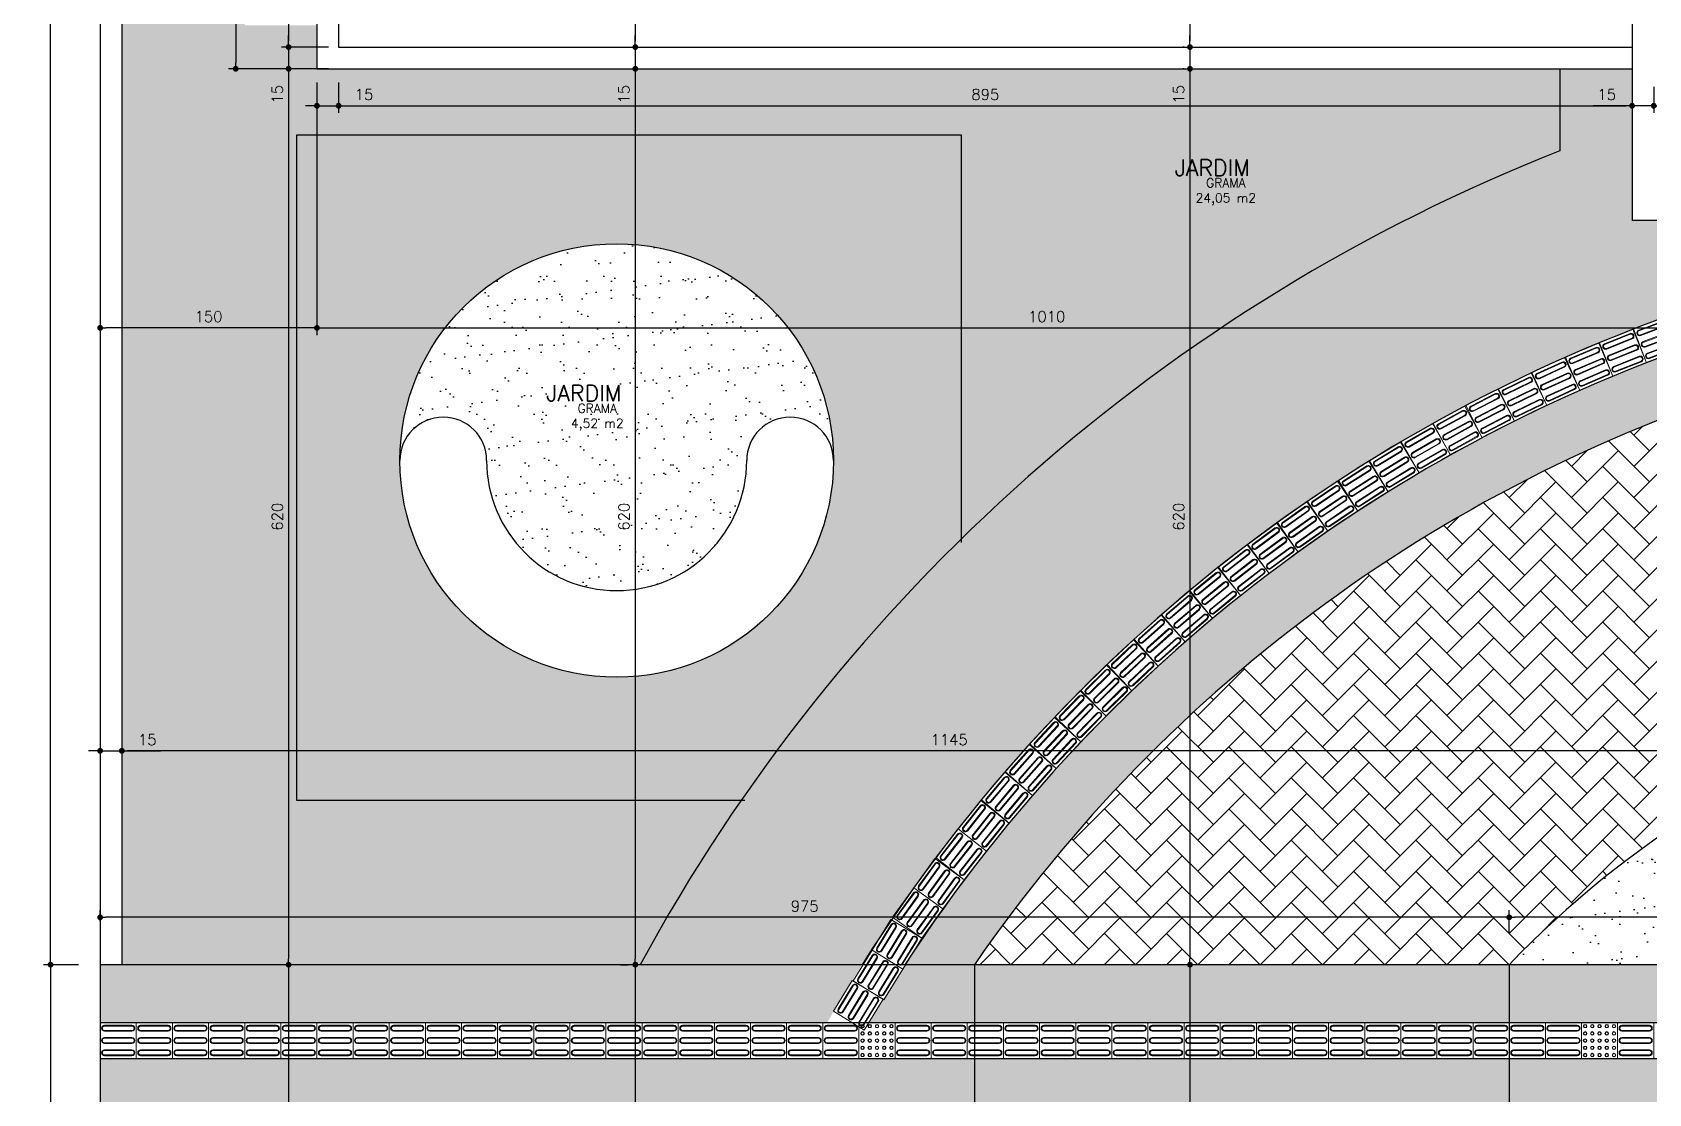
# Model space of a CAD drawing. Header units: millimetres. Extents: x 11997 to 115617, y -26993 to 31834.
# Drawn here: x 12555 to 13674, y -26085 to -25350 of the extents above; entities that cross this region are included whole.
import ezdxf

# ---------------------------------------------------------------- set-up
doc = ezdxf.new("R2010")
doc.units = ezdxf.units.MM
doc.layers.add('AREA-AMB', color=5, linetype='Continuous', plot=False)
for name, color, linetype in [('COTA', 4, 'Continuous'), ('ESQ', 2, 'Continuous'), ('GRAMA', 64, 'Continuous'), ('H. PAVER CINZA 1', 252, 'Continuous'), ('NIVEL', 1, 'Continuous'), ('PENA2', 2, 'Continuous'), ('PENA3', 3, 'Continuous'), ('TEXTO2', 2, 'Continuous'), ('TEXTO3', 3, 'Continuous')]:
    doc.layers.add(name, color=color, linetype=linetype)
doc.layers.add('PISO TATIL', color=30, linetype='Continuous', lineweight=0)
doc.styles.add('ROMANS', font='romans.shx')
doc.dimstyles.new('EXTERNA50', dxfattribs={"dimtxt": 7.5, "dimasz": 4, "dimexe": 5, "dimexo": 30, "dimgap": 4, "dimtad": 1, "dimzin": 12, "dimdsep": 46, "dimtxsty": 'ROMANS', "dimblk1": 'DOT', "dimblk2": 'DOT', "dimsah": 1, "dimcen": 9, "dimclrt": 2, "dimaunit": 1, "dimadec": 3, "dimazin": 0, "dimtfac": 1, "dimtmove": 0, "dimatfit": 1, "dimldrblk": 'DOT', "dimfxl": 1, "dimtolj": 1, "dimtzin": 4, "dimarcsym": 0})
pattern_1 = [(37.5, (13871.96, -25995.616), (-0.8, 24.47066), [0, -19.304, 0, -21.59, 0, -20.6375]), (7.5, (13871.96, -25995.616), (22.4762, 35.8413), [0, -10.414, 0, -17.399, 0, -6.6675]), (327.5, (13856.339, -25995.616), (39.5496, 0.07186), [0, -6.35, 0, -22.86, 0, -29.845]), (317.5, (13856.34, -25995.616), (38.1778, 11.1465), [0, -3.175, 0, -14.986, 0, -17.145])]

# ---------------------------------------------------------------- blocks, each defined once
blk = doc.blocks.new('_DOT')
at = {"color": 0, "linetype": 'ByBlock'}
blk.add_line((-0.5, 0), (-1, 0), dxfattribs=at)
at = {"color": 0, "linetype": 'ByBlock', "const_width": 0.5}
blk.add_lwpolyline([(-0.25, 0, 1), (0.25, 0, 1)], format="xyb", close=True, dxfattribs=at)
blk = doc.blocks.new('*D53')
at = {"layer": 'COTA', "color": 0, "lineweight": -2, "transparency": 16777216}
for p, q in [((13352.2, -24270.6), (13351.3, -24270.6)), ((13356.3, -24274.6), (13356.3, -25356.6)), ((13352.2, -25360.6), (13351.3, -25360.6))]:
    blk.add_line(p, q, dxfattribs=at)
at = {"layer": 'Defpoints', "color": 0, "transparency": 16777216}
for p in [(13382.2, -24270.6), (13356.3, -25360.6), (13382.2, -25360.6)]:
    blk.add_point(p, dxfattribs=at)
at = {"layer": 'COTA', "color": 0, "lineweight": -2, "transparency": 16777216, "xscale": 4, "yscale": 4, "zscale": 4}
for p, rotation in [((13356.3, -24270.6), 90), ((13356.3, -25360.6), 270)]:
    blk.add_blockref('_DOT', p, dxfattribs=dict(at, rotation=rotation))
at = {"layer": 'COTA', "color": 2, "transparency": 16777216, "insert": (13348.5, -24815.6), "char_height": 7.5, "attachment_point": 5, "rotation": 90, "style": 'ROMANS'}
blk.add_mtext('\\A1;1090', dxfattribs=at)
blk = doc.blocks.new('*D54')
at = {"layer": 'COTA', "color": 0, "lineweight": -2, "transparency": 16777216}
for p, q in [((13356.3, -25356.6), (13356.3, -25352.6)), ((13352.2, -25360.6), (13351.3, -25360.6)), ((13356.3, -25360.6), (13356.3, -25375.6)), ((13352.2, -25375.6), (13351.3, -25375.6)), ((13356.3, -25379.6), (13356.3, -25402.7))]:
    blk.add_line(p, q, dxfattribs=at)
at = {"layer": 'Defpoints', "color": 0, "transparency": 16777216}
for p in [(13382.2, -25360.6), (13356.3, -25375.6), (13382.2, -25375.6)]:
    blk.add_point(p, dxfattribs=at)
at = {"layer": 'COTA', "color": 0, "lineweight": -2, "transparency": 16777216, "xscale": 4, "yscale": 4, "zscale": 4}
for p, rotation in [((13356.3, -25360.6), 270), ((13356.3, -25375.6), 90)]:
    blk.add_blockref('_DOT', p, dxfattribs=dict(at, rotation=rotation))
at = {"layer": 'COTA', "color": 2, "transparency": 16777216, "insert": (13348.5, -25393.2), "char_height": 7.5, "attachment_point": 5, "rotation": 90, "style": 'ROMANS'}
blk.add_mtext('\\A1;15', dxfattribs=at)
blk = doc.blocks.new('*D55')
at = {"layer": 'COTA', "color": 0, "lineweight": -2, "transparency": 16777216}
for p, q in [((13352.2, -25375.6), (13351.3, -25375.6)), ((13356.3, -25379.6), (13356.3, -25991.6)), ((13352.2, -25995.6), (13351.3, -25995.6))]:
    blk.add_line(p, q, dxfattribs=at)
at = {"layer": 'Defpoints', "color": 0, "transparency": 16777216}
for p in [(13382.2, -25375.6), (13356.3, -25995.6), (13382.2, -25995.6)]:
    blk.add_point(p, dxfattribs=at)
at = {"layer": 'COTA', "color": 0, "lineweight": -2, "transparency": 16777216, "xscale": 4, "yscale": 4, "zscale": 4}
for p, rotation in [((13356.3, -25375.6), 90), ((13356.3, -25995.6), 270)]:
    blk.add_blockref('_DOT', p, dxfattribs=dict(at, rotation=rotation))
at = {"layer": 'COTA', "color": 2, "transparency": 16777216, "insert": (13348.5, -25685.6), "char_height": 7.5, "attachment_point": 5, "rotation": 90, "style": 'ROMANS'}
blk.add_mtext('\\A1;620', dxfattribs=at)
blk = doc.blocks.new('*D56')
at = {"layer": 'COTA', "color": 0, "lineweight": -2, "transparency": 16777216}
for p, q in [((13352.2, -25995.6), (13351.3, -25995.6)), ((13356.3, -25999.6), (13356.3, -26291.6)), ((13352.2, -26295.6), (13351.3, -26295.6))]:
    blk.add_line(p, q, dxfattribs=at)
at = {"layer": 'Defpoints', "color": 0, "transparency": 16777216}
for p in [(13382.2, -25995.6), (13356.3, -26295.6), (13382.2, -26295.6)]:
    blk.add_point(p, dxfattribs=at)
at = {"layer": 'COTA', "color": 0, "lineweight": -2, "transparency": 16777216, "xscale": 4, "yscale": 4, "zscale": 4}
for p, rotation in [((13356.3, -25995.6), 90), ((13356.3, -26295.6), 270)]:
    blk.add_blockref('_DOT', p, dxfattribs=dict(at, rotation=rotation))
at = {"layer": 'COTA', "color": 2, "transparency": 16777216, "insert": (13348.5, -26145.6), "char_height": 7.5, "attachment_point": 5, "rotation": 90, "style": 'ROMANS'}
blk.add_mtext('\\A1;300', dxfattribs=at)
blk = doc.blocks.new('*D62')
at = {"layer": 'COTA', "color": 0, "lineweight": -2, "transparency": 16777216}
for p, q in [((12760.3, -24930.6), (12727.6, -24930.6)), ((12732.6, -24934.6), (12732.6, -25356.6)), ((12760.3, -25360.6), (12727.6, -25360.6))]:
    blk.add_line(p, q, dxfattribs=at)
at = {"layer": 'Defpoints', "color": 0, "transparency": 16777216}
for p in [(12790.3, -24930.6), (12732.6, -25360.6), (12790.3, -25360.6)]:
    blk.add_point(p, dxfattribs=at)
at = {"layer": 'COTA', "color": 0, "lineweight": -2, "transparency": 16777216, "xscale": 4, "yscale": 4, "zscale": 4}
for p, rotation in [((12732.6, -24930.6), 90), ((12732.6, -25360.6), 270)]:
    blk.add_blockref('_DOT', p, dxfattribs=dict(at, rotation=rotation))
at = {"layer": 'COTA', "color": 2, "transparency": 16777216, "insert": (12724.8, -25145.6), "char_height": 7.5, "attachment_point": 5, "rotation": 90, "style": 'ROMANS'}
blk.add_mtext('\\A1;430', dxfattribs=at)
blk = doc.blocks.new('*D63')
at = {"layer": 'COTA', "color": 0, "lineweight": -2, "transparency": 16777216}
for p, q in [((12732.6, -25356.6), (12732.6, -25352.6)), ((12760.3, -25360.6), (12727.6, -25360.6)), ((12732.6, -25360.6), (12732.6, -25375.6)), ((12760.3, -25375.6), (12727.6, -25375.6)), ((12732.6, -25379.6), (12732.6, -25402.7))]:
    blk.add_line(p, q, dxfattribs=at)
at = {"layer": 'Defpoints', "color": 0, "transparency": 16777216}
for p in [(12790.3, -25360.6), (12732.6, -25375.6), (12790.3, -25375.6)]:
    blk.add_point(p, dxfattribs=at)
at = {"layer": 'COTA', "color": 0, "lineweight": -2, "transparency": 16777216, "xscale": 4, "yscale": 4, "zscale": 4}
for p, rotation in [((12732.6, -25360.6), 270), ((12732.6, -25375.6), 90)]:
    blk.add_blockref('_DOT', p, dxfattribs=dict(at, rotation=rotation))
at = {"layer": 'COTA', "color": 2, "transparency": 16777216, "insert": (12724.8, -25393.2), "char_height": 7.5, "attachment_point": 5, "rotation": 90, "style": 'ROMANS'}
blk.add_mtext('\\A1;15', dxfattribs=at)
blk = doc.blocks.new('*D64')
at = {"layer": 'COTA', "color": 0, "lineweight": -2, "transparency": 16777216}
for p, q in [((12760.3, -25375.6), (12727.6, -25375.6)), ((12732.6, -25379.6), (12732.6, -25991.6)), ((12760.3, -25995.6), (12727.6, -25995.6))]:
    blk.add_line(p, q, dxfattribs=at)
at = {"layer": 'Defpoints', "color": 0, "transparency": 16777216}
for p in [(12790.3, -25375.6), (12732.6, -25995.6), (12790.3, -25995.6)]:
    blk.add_point(p, dxfattribs=at)
at = {"layer": 'COTA', "color": 0, "lineweight": -2, "transparency": 16777216, "xscale": 4, "yscale": 4, "zscale": 4}
for p, rotation in [((12732.6, -25375.6), 90), ((12732.6, -25995.6), 270)]:
    blk.add_blockref('_DOT', p, dxfattribs=dict(at, rotation=rotation))
at = {"layer": 'COTA', "color": 2, "transparency": 16777216, "insert": (12724.8, -25685.6), "char_height": 7.5, "attachment_point": 5, "rotation": 90, "style": 'ROMANS'}
blk.add_mtext('\\A1;620', dxfattribs=at)
blk = doc.blocks.new('*D65')
at = {"layer": 'COTA', "color": 0, "lineweight": -2, "transparency": 16777216}
for p, q in [((12760.3, -25995.6), (12727.6, -25995.6)), ((12732.6, -25999.6), (12732.6, -26291.6)), ((12760.3, -26295.6), (12727.6, -26295.6))]:
    blk.add_line(p, q, dxfattribs=at)
at = {"layer": 'Defpoints', "color": 0, "transparency": 16777216}
for p in [(12790.3, -25995.6), (12732.6, -26295.6), (12790.3, -26295.6)]:
    blk.add_point(p, dxfattribs=at)
at = {"layer": 'COTA', "color": 0, "lineweight": -2, "transparency": 16777216, "xscale": 4, "yscale": 4, "zscale": 4}
for p, rotation in [((12732.6, -25995.6), 90), ((12732.6, -26295.6), 270)]:
    blk.add_blockref('_DOT', p, dxfattribs=dict(at, rotation=rotation))
at = {"layer": 'COTA', "color": 2, "transparency": 16777216, "insert": (12724.8, -26145.6), "char_height": 7.5, "attachment_point": 5, "rotation": 90, "style": 'ROMANS'}
blk.add_mtext('\\A1;300', dxfattribs=at)
blk = doc.blocks.new('*D83')
at = {"layer": 'COTA', "color": 0, "lineweight": -2, "transparency": 16777216}
for p, q in [((12726.3, -24255.6), (12691, -24255.6)), ((12696, -24259.6), (12696, -25371.6)), ((12737.2, -25375.6), (12691, -25375.6))]:
    blk.add_line(p, q, dxfattribs=at)
at = {"layer": 'Defpoints', "color": 0, "transparency": 16777216}
for p in [(12756.3, -24255.6), (12696, -25375.6), (12767.2, -25375.6)]:
    blk.add_point(p, dxfattribs=at)
at = {"layer": 'COTA', "color": 0, "lineweight": -2, "transparency": 16777216, "xscale": 4, "yscale": 4, "zscale": 4}
for p, rotation in [((12696, -24255.6), 90), ((12696, -25375.6), 270)]:
    blk.add_blockref('_DOT', p, dxfattribs=dict(at, rotation=rotation))
at = {"layer": 'COTA', "color": 2, "transparency": 16777216, "insert": (12688.2, -24815.6), "char_height": 7.5, "attachment_point": 5, "rotation": 90, "style": 'ROMANS'}
blk.add_mtext('\\A1;1120', dxfattribs=at)
blk = doc.blocks.new('*D84')
at = {"layer": 'COTA', "color": 0, "lineweight": -2, "transparency": 16777216}
for p, q in [((12752.2, -25385), (12752.2, -25406.2)), ((12767.2, -25385), (12767.2, -25406.2)), ((12748.2, -25401.2), (12744.2, -25401.2)), ((12752.2, -25401.2), (12767.2, -25401.2)), ((12771.2, -25401.2), (12794.3, -25401.2))]:
    blk.add_line(p, q, dxfattribs=at)
at = {"layer": 'Defpoints', "color": 0, "transparency": 16777216}
for p in [(12752.2, -25355), (12767.2, -25355), (12767.2, -25401.2)]:
    blk.add_point(p, dxfattribs=at)
at = {"layer": 'COTA', "color": 0, "lineweight": -2, "transparency": 16777216, "xscale": 4, "yscale": 4, "zscale": 4}
blk.add_blockref('_DOT', (12752.2, -25401.2), dxfattribs=at)
at = {"layer": 'COTA', "color": 0, "lineweight": -2, "transparency": 16777216, "xscale": 4, "yscale": 4, "zscale": 4, "rotation": 180}
blk.add_blockref('_DOT', (12767.2, -25401.2), dxfattribs=at)
at = {"layer": 'COTA', "color": 2, "transparency": 16777216, "insert": (12784.8, -25393.4), "char_height": 7.5, "attachment_point": 5, "style": 'ROMANS'}
blk.add_mtext('\\A1;15', dxfattribs=at)
blk = doc.blocks.new('*D85')
at = {"layer": 'COTA', "color": 0, "lineweight": -2, "transparency": 16777216}
for p, q in [((12767.2, -25385), (12767.2, -25406.2)), ((13662.2, -25390.6), (13662.2, -25406.2)), ((12771.2, -25401.2), (13658.2, -25401.2))]:
    blk.add_line(p, q, dxfattribs=at)
at = {"layer": 'Defpoints', "color": 0, "transparency": 16777216}
for p in [(12767.2, -25355), (13662.2, -25360.6), (13662.2, -25401.2)]:
    blk.add_point(p, dxfattribs=at)
at = {"layer": 'COTA', "color": 0, "lineweight": -2, "transparency": 16777216, "xscale": 4, "yscale": 4, "zscale": 4, "rotation": 180}
blk.add_blockref('_DOT', (12767.2, -25401.2), dxfattribs=at)
at = {"layer": 'COTA', "color": 0, "lineweight": -2, "transparency": 16777216, "xscale": 4, "yscale": 4, "zscale": 4}
blk.add_blockref('_DOT', (13662.2, -25401.2), dxfattribs=at)
at = {"layer": 'COTA', "color": 2, "transparency": 16777216, "insert": (13214.7, -25393.4), "char_height": 7.5, "attachment_point": 5, "style": 'ROMANS'}
blk.add_mtext('\\A1;895', dxfattribs=at)
blk = doc.blocks.new('*D86')
at = {"layer": 'COTA', "color": 0, "lineweight": -2, "transparency": 16777216}
for p, q in [((13662.2, -25385), (13662.2, -25406.2)), ((13677.2, -25388), (13677.2, -25406.2)), ((13658.2, -25401.2), (13635.2, -25401.2)), ((13677.2, -25401.2), (13662.2, -25401.2)), ((13681.2, -25401.2), (13685.2, -25401.2))]:
    blk.add_line(p, q, dxfattribs=at)
at = {"layer": 'Defpoints', "color": 0, "transparency": 16777216}
for p in [(13662.2, -25355), (13677.2, -25358), (13662.2, -25401.2)]:
    blk.add_point(p, dxfattribs=at)
at = {"layer": 'COTA', "color": 0, "lineweight": -2, "transparency": 16777216, "xscale": 4, "yscale": 4, "zscale": 4}
blk.add_blockref('_DOT', (13662.2, -25401.2), dxfattribs=at)
at = {"layer": 'COTA', "color": 0, "lineweight": -2, "transparency": 16777216, "xscale": 4, "yscale": 4, "zscale": 4, "rotation": 180}
blk.add_blockref('_DOT', (13677.2, -25401.2), dxfattribs=at)
at = {"layer": 'COTA', "color": 2, "transparency": 16777216, "insert": (13644.7, -25393.4), "char_height": 7.5, "attachment_point": 5, "style": 'ROMANS'}
blk.add_mtext('\\A1;15', dxfattribs=at)
blk = doc.blocks.new('*D97')
at = {"layer": 'COTA', "color": 0, "lineweight": -2, "transparency": 16777216}
for p, q in [((12752.2, -25405.6), (12752.2, -25559.9)), ((13762.2, -25510.6), (13762.2, -25559.9)), ((12756.2, -25554.9), (13758.2, -25554.9))]:
    blk.add_line(p, q, dxfattribs=at)
at = {"layer": 'Defpoints', "color": 0, "transparency": 16777216}
for p in [(12752.2, -25375.6), (13762.2, -25480.6), (13762.2, -25554.9)]:
    blk.add_point(p, dxfattribs=at)
at = {"layer": 'COTA', "color": 0, "lineweight": -2, "transparency": 16777216, "xscale": 4, "yscale": 4, "zscale": 4, "rotation": 180}
blk.add_blockref('_DOT', (12752.2, -25554.9), dxfattribs=at)
at = {"layer": 'COTA', "color": 0, "lineweight": -2, "transparency": 16777216, "xscale": 4, "yscale": 4, "zscale": 4}
blk.add_blockref('_DOT', (13762.2, -25554.9), dxfattribs=at)
at = {"layer": 'COTA', "color": 2, "transparency": 16777216, "insert": (13257.2, -25547.1), "char_height": 7.5, "attachment_point": 5, "style": 'ROMANS'}
blk.add_mtext('\\A1;1010', dxfattribs=at)
blk = doc.blocks.new('*D104')
at = {"layer": 'COTA', "color": 0, "lineweight": -2, "transparency": 16777216}
for p, q in [((13762.2, -25817.9), (13762.2, -25852.6)), ((12617.2, -25845.6), (12617.2, -25852.6)), ((13758.2, -25847.6), (12621.2, -25847.6))]:
    blk.add_line(p, q, dxfattribs=at)
at = {"layer": 'Defpoints', "color": 0, "transparency": 16777216}
for p in [(13762.2, -25787.9), (12617.2, -25815.6), (12617.2, -25847.6)]:
    blk.add_point(p, dxfattribs=at)
at = {"layer": 'COTA', "color": 0, "lineweight": -2, "transparency": 16777216, "xscale": 4, "yscale": 4, "zscale": 4, "rotation": 180}
blk.add_blockref('_DOT', (12617.2, -25847.6), dxfattribs=at)
at = {"layer": 'COTA', "color": 0, "lineweight": -2, "transparency": 16777216, "xscale": 4, "yscale": 4, "zscale": 4}
blk.add_blockref('_DOT', (13762.2, -25847.6), dxfattribs=at)
at = {"layer": 'COTA', "color": 2, "transparency": 16777216, "insert": (13189.7, -25839.9), "char_height": 7.5, "attachment_point": 5, "style": 'ROMANS'}
blk.add_mtext('\\A1;1145', dxfattribs=at)
blk = doc.blocks.new('*D105')
at = {"layer": 'COTA', "color": 0, "lineweight": -2, "transparency": 16777216}
for p, q in [((12602.2, -25405.6), (12602.2, -25559.9)), ((12752.2, -25405.6), (12752.2, -25559.9)), ((12748.2, -25554.9), (12606.2, -25554.9))]:
    blk.add_line(p, q, dxfattribs=at)
at = {"layer": 'Defpoints', "color": 0, "transparency": 16777216}
for p in [(12602.2, -25375.6), (12752.2, -25375.6), (12602.2, -25554.9)]:
    blk.add_point(p, dxfattribs=at)
at = {"layer": 'COTA', "color": 0, "lineweight": -2, "transparency": 16777216, "xscale": 4, "yscale": 4, "zscale": 4, "rotation": 180}
blk.add_blockref('_DOT', (12602.2, -25554.9), dxfattribs=at)
at = {"layer": 'COTA', "color": 0, "lineweight": -2, "transparency": 16777216, "xscale": 4, "yscale": 4, "zscale": 4}
blk.add_blockref('_DOT', (12752.2, -25554.9), dxfattribs=at)
at = {"layer": 'COTA', "color": 2, "transparency": 16777216, "insert": (12677.2, -25547.1), "char_height": 7.5, "attachment_point": 5, "style": 'ROMANS'}
blk.add_mtext('\\A1;150', dxfattribs=at)
blk = doc.blocks.new('*D106')
at = {"layer": 'COTA', "color": 0, "lineweight": -2, "transparency": 16777216}
for p, q in [((12602.2, -25836.2), (12602.2, -25852.6)), ((12617.2, -25836.2), (12617.2, -25852.6)), ((12598.2, -25847.6), (12594.2, -25847.6)), ((12602.2, -25847.6), (12617.2, -25847.6)), ((12621.2, -25847.6), (12644.3, -25847.6))]:
    blk.add_line(p, q, dxfattribs=at)
at = {"layer": 'Defpoints', "color": 0, "transparency": 16777216}
for p in [(12602.2, -25806.2), (12617.2, -25806.2), (12617.2, -25847.6)]:
    blk.add_point(p, dxfattribs=at)
at = {"layer": 'COTA', "color": 0, "lineweight": -2, "transparency": 16777216, "xscale": 4, "yscale": 4, "zscale": 4}
blk.add_blockref('_DOT', (12602.2, -25847.6), dxfattribs=at)
at = {"layer": 'COTA', "color": 0, "lineweight": -2, "transparency": 16777216, "xscale": 4, "yscale": 4, "zscale": 4, "rotation": 180}
blk.add_blockref('_DOT', (12617.2, -25847.6), dxfattribs=at)
at = {"layer": 'COTA', "color": 2, "transparency": 16777216, "insert": (12634.8, -25839.9), "char_height": 7.5, "attachment_point": 5, "style": 'ROMANS'}
blk.add_mtext('\\A1;15', dxfattribs=at)
blk = doc.blocks.new('*D146')
at = {"layer": 'COTA', "color": 0, "lineweight": -2, "transparency": 16777216}
for p, q in [((12587.2, -25995.6), (12562.9, -25995.6)), ((12567.9, -25999.6), (12567.9, -26291.6)), ((12587.2, -26295.6), (12562.9, -26295.6))]:
    blk.add_line(p, q, dxfattribs=at)
at = {"layer": 'Defpoints', "color": 0, "transparency": 16777216}
for p in [(12617.2, -25995.6), (12567.9, -26295.6), (12617.2, -26295.6)]:
    blk.add_point(p, dxfattribs=at)
at = {"layer": 'COTA', "color": 0, "lineweight": -2, "transparency": 16777216, "xscale": 4, "yscale": 4, "zscale": 4}
for p, rotation in [((12567.9, -25995.6), 90), ((12567.9, -26295.6), 270)]:
    blk.add_blockref('_DOT', p, dxfattribs=dict(at, rotation=rotation))
at = {"layer": 'COTA', "color": 2, "transparency": 16777216, "insert": (12560.2, -26145.6), "char_height": 7.5, "attachment_point": 5, "rotation": 90, "style": 'ROMANS'}
blk.add_mtext('\\A1;300', dxfattribs=at)
blk = doc.blocks.new('*D147')
at = {"layer": 'COTA', "color": 0, "lineweight": -2, "transparency": 16777216}
for p, q in [((12587.2, -23105.6), (12562.9, -23105.6)), ((12567.9, -25991.6), (12567.9, -23109.6)), ((12587.2, -25995.6), (12562.9, -25995.6))]:
    blk.add_line(p, q, dxfattribs=at)
at = {"layer": 'Defpoints', "color": 0, "transparency": 16777216}
for p in [(12567.9, -23105.6), (12617.2, -23105.6), (12617.2, -25995.6)]:
    blk.add_point(p, dxfattribs=at)
at = {"layer": 'COTA', "color": 0, "lineweight": -2, "transparency": 16777216, "xscale": 4, "yscale": 4, "zscale": 4}
for p, rotation in [((12567.9, -23105.6), 90), ((12567.9, -25995.6), 270)]:
    blk.add_blockref('_DOT', p, dxfattribs=dict(at, rotation=rotation))
at = {"layer": 'COTA', "color": 2, "transparency": 16777216, "insert": (12560.2, -24550.6), "char_height": 7.5, "attachment_point": 5, "rotation": 90, "style": 'ROMANS'}
blk.add_mtext('\\A1;2890', dxfattribs=at)
blk = doc.blocks.new('*D156')
at = {"layer": 'COTA', "color": 0, "lineweight": -2, "transparency": 16777216}
for p, q in [((13577.2, -25974), (13577.2, -25957.8)), ((14547.2, -25979.9), (14547.2, -25957.8)), ((14543.2, -25962.8), (13581.2, -25962.8))]:
    blk.add_line(p, q, dxfattribs=at)
at = {"layer": 'Defpoints', "color": 0, "transparency": 16777216}
for p in [(13577.2, -25962.8), (13577.2, -26004), (14547.2, -26009.9)]:
    blk.add_point(p, dxfattribs=at)
at = {"layer": 'COTA', "color": 0, "lineweight": -2, "transparency": 16777216, "xscale": 4, "yscale": 4, "zscale": 4, "rotation": 180}
blk.add_blockref('_DOT', (13577.2, -25962.8), dxfattribs=at)
at = {"layer": 'COTA', "color": 0, "lineweight": -2, "transparency": 16777216, "xscale": 4, "yscale": 4, "zscale": 4}
blk.add_blockref('_DOT', (14547.2, -25962.8), dxfattribs=at)
at = {"layer": 'COTA', "color": 2, "transparency": 16777216, "insert": (14062.2, -25955.1), "char_height": 7.5, "attachment_point": 5, "style": 'ROMANS'}
blk.add_mtext('\\A1;970', dxfattribs=at)
blk = doc.blocks.new('*D157')
at = {"layer": 'COTA', "color": 0, "lineweight": -2, "transparency": 16777216}
for p, q in [((12602.2, -25965.6), (12602.2, -25957.8)), ((13577.2, -25974), (13577.2, -25957.8)), ((13573.2, -25962.8), (12606.2, -25962.8))]:
    blk.add_line(p, q, dxfattribs=at)
at = {"layer": 'Defpoints', "color": 0, "transparency": 16777216}
for p in [(12602.2, -25962.8), (12602.2, -25995.6), (13577.2, -26004)]:
    blk.add_point(p, dxfattribs=at)
at = {"layer": 'COTA', "color": 0, "lineweight": -2, "transparency": 16777216, "xscale": 4, "yscale": 4, "zscale": 4, "rotation": 180}
blk.add_blockref('_DOT', (12602.2, -25962.8), dxfattribs=at)
at = {"layer": 'COTA', "color": 0, "lineweight": -2, "transparency": 16777216, "xscale": 4, "yscale": 4, "zscale": 4}
blk.add_blockref('_DOT', (13577.2, -25962.8), dxfattribs=at)
at = {"layer": 'COTA', "color": 2, "transparency": 16777216, "insert": (13089.7, -25955.1), "char_height": 7.5, "attachment_point": 5, "style": 'ROMANS'}
blk.add_mtext('\\A1;975', dxfattribs=at)
blk = doc.blocks.new('PISOTATILALERTA')
at = {"layer": 'PISO TATIL'}
blk.add_line((-11511.4, -967.3), (-11486.4, -967.3), dxfattribs=at)
blk.add_lwpolyline([(-11511.4, -942.3), (-11486.4, -942.3), (-11486.4, -967.3), (-11511.4, -967.3), (-11511.4, -942.3)], dxfattribs=at)
for centre, radius in [((-11508.9, -944.8), 1.25), ((-11508.9, -949.8), 1.25), ((-11508.9, -944.8), 1), ((-11508.9, -949.8), 1), ((-11503.9, -944.8), 1.25), ((-11503.9, -949.8), 1.25), ((-11503.9, -944.8), 1), ((-11503.9, -949.8), 1), ((-11498.9, -944.8), 1.25), ((-11498.9, -949.8), 1.25), ((-11498.9, -944.8), 1), ((-11498.9, -949.8), 1), ((-11493.9, -944.8), 1.25), ((-11493.9, -949.8), 1.25), ((-11493.9, -944.8), 1), ((-11493.9, -949.8), 1), ((-11488.9, -944.8), 1.25), ((-11488.9, -949.8), 1.25), ((-11488.9, -944.8), 1), ((-11488.9, -949.8), 1), ((-11508.9, -954.8), 1.25), ((-11508.9, -959.8), 1.25), ((-11508.9, -954.8), 1), ((-11508.9, -959.8), 1), ((-11503.9, -954.8), 1.25), ((-11503.9, -959.8), 1.25), ((-11503.9, -954.8), 1), ((-11503.9, -959.8), 1), ((-11498.9, -954.8), 1.25), ((-11498.9, -959.8), 1.25), ((-11498.9, -954.8), 1), ((-11498.9, -959.8), 1), ((-11493.9, -954.8), 1.25), ((-11493.9, -959.8), 1.25), ((-11493.9, -954.8), 1), ((-11493.9, -959.8), 1), ((-11488.9, -954.8), 1.25), ((-11488.9, -959.8), 1.25), ((-11488.9, -954.8), 1), ((-11488.9, -959.8), 1), ((-11508.9, -964.8), 1.25), ((-11508.9, -964.8), 1), ((-11503.9, -964.8), 1.25), ((-11503.9, -964.8), 1), ((-11498.9, -964.8), 1.25), ((-11498.9, -964.8), 1), ((-11493.9, -964.8), 1.25), ((-11493.9, -964.8), 1), ((-11488.9, -964.8), 1.25), ((-11488.9, -964.8), 1)]:
    blk.add_circle(centre, radius, dxfattribs=at)
blk = doc.blocks.new('PISOTATILDIRECIONAL')
at = {"layer": 'PISO TATIL', "color": 160}
blk.add_lwpolyline([(-11745, -943), (-11720, -943), (-11720, -968), (-11745, -968), (-11745, -943)], dxfattribs=at)
for points in [[(-11742, -945), (-11723, -945, -1), (-11723, -949), (-11742, -949, -0.995542), (-11742, -945, 0.991103)], [(-11742, -945.5), (-11723, -945.5, -1), (-11723, -948.5), (-11742, -948.5, -0.995542), (-11742, -945.5, -0.995542)], [(-11742, -953.5), (-11723, -953.5, -1), (-11723, -957.5), (-11742, -957.5, -0.995542), (-11742, -953.5, 0.991103)], [(-11742, -954), (-11723, -954, -1), (-11723, -957), (-11742, -957, -0.995542), (-11742, -954, -0.995542)], [(-11742, -962), (-11723, -962, -1), (-11723, -966), (-11742, -966, -0.995542), (-11742, -962, 0.991103)], [(-11742, -962.5), (-11723, -962.5, -1), (-11723, -965.5), (-11742, -965.5, -0.995542), (-11742, -962.5, -0.995542)]]:
    blk.add_lwpolyline(points, format="xyb", dxfattribs=at)
blk = doc.blocks.new('*D209')
at = {"layer": 'COTA', "color": 0, "lineweight": -2, "transparency": 16777216}
for p, q in [((12962.2, -24930.6), (12967.5, -24930.6)), ((12972.5, -24934.6), (12972.5, -25356.6)), ((12962.2, -25360.6), (12967.5, -25360.6))]:
    blk.add_line(p, q, dxfattribs=at)
at = {"layer": 'Defpoints', "color": 0, "transparency": 16777216}
for p in [(12992.2, -24930.6), (12972.5, -25360.6), (12992.2, -25360.6)]:
    blk.add_point(p, dxfattribs=at)
at = {"layer": 'COTA', "color": 0, "lineweight": -2, "transparency": 16777216, "xscale": 4, "yscale": 4, "zscale": 4}
for p, rotation in [((12972.5, -24930.6), 90), ((12972.5, -25360.6), 270)]:
    blk.add_blockref('_DOT', p, dxfattribs=dict(at, rotation=rotation))
at = {"layer": 'COTA', "color": 2, "transparency": 16777216, "insert": (12964.7, -25145.6), "char_height": 7.5, "attachment_point": 5, "rotation": 90, "style": 'ROMANS'}
blk.add_mtext('\\A1;430', dxfattribs=at)
blk = doc.blocks.new('*D210')
at = {"layer": 'COTA', "color": 0, "lineweight": -2, "transparency": 16777216}
for p, q in [((12972.5, -25356.6), (12972.5, -25352.6)), ((12962.2, -25360.6), (12967.5, -25360.6)), ((12972.5, -25360.6), (12972.5, -25375.6)), ((12962.2, -25375.6), (12967.5, -25375.6)), ((12972.5, -25379.6), (12972.5, -25402.7))]:
    blk.add_line(p, q, dxfattribs=at)
at = {"layer": 'Defpoints', "color": 0, "transparency": 16777216}
for p in [(12992.2, -25360.6), (12972.5, -25375.6), (12992.2, -25375.6)]:
    blk.add_point(p, dxfattribs=at)
at = {"layer": 'COTA', "color": 0, "lineweight": -2, "transparency": 16777216, "xscale": 4, "yscale": 4, "zscale": 4}
for p, rotation in [((12972.5, -25360.6), 270), ((12972.5, -25375.6), 90)]:
    blk.add_blockref('_DOT', p, dxfattribs=dict(at, rotation=rotation))
at = {"layer": 'COTA', "color": 2, "transparency": 16777216, "insert": (12964.7, -25393.2), "char_height": 7.5, "attachment_point": 5, "rotation": 90, "style": 'ROMANS'}
blk.add_mtext('\\A1;15', dxfattribs=at)
blk = doc.blocks.new('*D211')
at = {"layer": 'COTA', "color": 0, "lineweight": -2, "transparency": 16777216}
for p, q in [((12962.2, -25375.6), (12967.5, -25375.6)), ((12972.5, -25379.6), (12972.5, -25991.6)), ((12962.2, -25995.6), (12967.5, -25995.6))]:
    blk.add_line(p, q, dxfattribs=at)
at = {"layer": 'Defpoints', "color": 0, "transparency": 16777216}
for p in [(12992.2, -25375.6), (12972.5, -25995.6), (12992.2, -25995.6)]:
    blk.add_point(p, dxfattribs=at)
at = {"layer": 'COTA', "color": 0, "lineweight": -2, "transparency": 16777216, "xscale": 4, "yscale": 4, "zscale": 4}
for p, rotation in [((12972.5, -25375.6), 90), ((12972.5, -25995.6), 270)]:
    blk.add_blockref('_DOT', p, dxfattribs=dict(at, rotation=rotation))
at = {"layer": 'COTA', "color": 2, "transparency": 16777216, "insert": (12964.7, -25685.6), "char_height": 7.5, "attachment_point": 5, "rotation": 90, "style": 'ROMANS'}
blk.add_mtext('\\A1;620', dxfattribs=at)
blk = doc.blocks.new('*D212')
at = {"layer": 'COTA', "color": 0, "lineweight": -2, "transparency": 16777216}
for p, q in [((12962.2, -25995.6), (12967.5, -25995.6)), ((12972.5, -25999.6), (12972.5, -26291.6)), ((12962.2, -26295.6), (12967.5, -26295.6))]:
    blk.add_line(p, q, dxfattribs=at)
at = {"layer": 'Defpoints', "color": 0, "transparency": 16777216}
for p in [(12992.2, -25995.6), (12972.5, -26295.6), (12992.2, -26295.6)]:
    blk.add_point(p, dxfattribs=at)
at = {"layer": 'COTA', "color": 0, "lineweight": -2, "transparency": 16777216, "xscale": 4, "yscale": 4, "zscale": 4}
for p, rotation in [((12972.5, -25995.6), 90), ((12972.5, -26295.6), 270)]:
    blk.add_blockref('_DOT', p, dxfattribs=dict(at, rotation=rotation))
at = {"layer": 'COTA', "color": 2, "transparency": 16777216, "insert": (12964.7, -26145.6), "char_height": 7.5, "attachment_point": 5, "rotation": 90, "style": 'ROMANS'}
blk.add_mtext('\\A1;300', dxfattribs=at)

msp = doc.modelspace()

# ---------------------------------------------------------------- hatches: boundary and pattern name
at = {"layer": 'GRAMA'}
h = msp.add_hatch(dxfattribs=at)
h.set_pattern_fill('AR-SAND', color=256, scale=0.5, style=0)
h.set_pattern_definition([(37.5, (12617.223, -25995.616), (-0.80002, 24.47066), [0, -19.304, 0, -21.59, 0, -20.6375]), (7.5, (12617.223, -25995.616), (22.4762, 35.84126), [0, -10.414, 0, -17.399, 0, -6.6675]), (327.5, (12601.602, -25995.616), (39.54962, 0.07186), [0, -6.35, 0, -22.86, 0, -29.845]), (317.5, (12601.602, -25995.616), (38.1778, 11.1465), [0, -3.175, 0, -14.986, 0, -17.145])])
h.paths.add_polyline_path([(13612.223, -25432.4), (13612.223, -25375.616), (12752.223, -25375.616), (12752.223, -25345.616), (12702.223, -25345.616), (12702.223, -25195.616), (12617.223, -25195.616), (12617.223, -25995.616), (12975.88, -25995.616, -0.02695485), (13045.899, -25881.64), (12738.135, -25881.64), (12738.135, -25421.519), (13198.135, -25421.519), (13198.135, -25700.931, -0.10038076)])
h = msp.add_hatch(dxfattribs=at)
h.set_pattern_fill('AR-SAND', color=256, scale=0.5, style=0)
h.set_pattern_definition([(37.5, (12809.617, -25646.701), (-0.8, 24.4707), [0, -19.304, 0, -21.59, 0, -20.6375]), (7.5, (12809.617, -25646.7), (22.4762, 35.8413), [0, -10.414, 0, -17.399, 0, -6.6675]), (327.5, (12793.996, -25646.701), (39.5496, 0.0719), [0, -6.35, 0, -22.86, 0, -29.845]), (317.5, (12793.996, -25646.7), (38.1778, 11.1465), [0, -3.175, 0, -14.986, 0, -17.145])])
h.paths.add_polyline_path([(12809.617, -25646.701, -1), (12869.617, -25646.701, 1), (13049.617, -25646.701, -1), (13109.617, -25646.701, 1)])
h = msp.add_hatch(dxfattribs=at)
h.set_pattern_fill('AR-SAND', color=256, scale=0.5, style=0)
h.set_pattern_definition(pattern_1)
h.paths.add_polyline_path([(14252.486, -25815.621), (14159.723, -25815.621), (14159.723, -25995.616), (14547.219, -25995.616, 0.13099187)])
h.paths.add_polyline_path([(14320.709, -25921.306), (14320.709, -25951.306), (14220.709, -25951.306), (14220.709, -25921.306)], flags=16)
h.paths.add_polyline_path([(13959.723, -25815.621), (13871.96, -25815.621, 0.13099187), (13577.228, -25995.616), (13959.723, -25995.616)])
h = msp.add_hatch(dxfattribs=at)
h.set_pattern_fill('AR-SAND', color=256, scale=0.5, style=0)
h.set_pattern_definition(pattern_1)
h.paths.add_polyline_path([(14252.486, -25815.621), (14159.723, -25815.621), (14159.723, -25995.616), (14547.219, -25995.616, 0.13099187)])
h.paths.add_polyline_path([(14320.709, -25921.306), (14320.709, -25951.306), (14220.709, -25951.306), (14220.709, -25921.306)], flags=16)
h.paths.add_polyline_path([(13959.723, -25815.621), (13871.96, -25815.621, 0.13099187), (13577.228, -25995.616), (13959.723, -25995.616)])
at = {"layer": 'H. PAVER CINZA 1'}
h = msp.add_hatch(color=256, dxfattribs=at)
h.paths.add_polyline_path([(14512.223, -25431.418), (14512.223, -25375.616), (14462.223, -25375.616), (14462.223, -25480.616), (14362.223, -25480.616), (14362.223, -25522.609, -0.18525541), (14995.044, -25995.616), (15151.066, -25995.616, 0.1770005)])
h.paths.add_polyline_path([(14362.223, -25548.613), (14362.223, -25590.327, -0.1703585), (14917.22, -25995.616), (14965.352, -25995.616, 0.17976382)], flags=17)
h.paths.add_polyline_path([(13762.223, -25590.327), (13762.223, -25548.613, 0.17976382), (13159.095, -25995.616), (13207.226, -25995.616, -0.1703585)], flags=17)
h.paths.add_polyline_path([(13762.223, -25522.609), (13762.223, -25480.616), (13662.223, -25480.616), (13662.223, -25375.616), (13612.223, -25375.616), (13612.223, -25432.4, 0.1764428), (12975.88, -25995.616), (13129.402, -25995.616, -0.1852554)])
h = msp.add_hatch(color=256, dxfattribs=at)
h.paths.add_polyline_path([(13198.135, -25421.519), (12738.135, -25421.519), (12738.135, -25881.64), (13045.899, -25881.64, -0.0476874), (13198.135, -25700.931)])
h.paths.add_polyline_path([(13109.617, -25646.701, -1), (12809.617, -25646.701, -1)], flags=16)
h = msp.add_hatch(dxfattribs=at)
h.set_pattern_fill('AR-HBONE', color=256, scale=0.15, style=0)
h.set_pattern_definition([(45, (13577.228, -25995.616), (2e-15, 21.55261), [45.72, -15.24]), (135, (13588.004, -25984.84), (2e-15, 21.55261), [45.72, -15.24])])
h.paths.add_polyline_path([(14917.22, -25995.616, 0.1703585), (14362.223, -25590.327), (14362.223, -25815.621), (14252.486, -25815.621, -0.13099187), (14547.219, -25995.616)])
h.paths.add_polyline_path([(13871.96, -25815.621), (13762.223, -25815.621), (13762.223, -25590.327, 0.1703585), (13207.226, -25995.616), (13577.228, -25995.616, -0.13099187)])
h = msp.add_hatch(color=256, dxfattribs=at)
h.paths.add_polyline_path([(15792.223, -25995.616), (15277.223, -25995.616), (15277.223, -26035.616), (15792.223, -26035.616)])
edge = h.paths.add_edge_path()
edge.add_line((15277.223, -25995.616), (15151.066, -25995.616))
edge.add_arc((14059.723, -26587.566), 1241.545, 28.475393, 28.475638, ccw=False)
edge.add_arc((14059.723, -26587.566), 1241.545, 28.475393, 28.475638)
edge.add_line((15151.066, -25995.616), (14995.044, -25995.616))
edge.add_arc((14062.223, -26583.788), 1102.77, 29.807457, 32.232704, ccw=False)
edge.add_line((15019.097, -26035.616), (15277.223, -26035.616))
edge.add_line((15277.223, -26035.616), (15277.223, -25995.616))
edge = h.paths.add_edge_path()
edge.add_line((14965.352, -25995.616), (14917.223, -25995.616))
edge.add_line((14917.223, -25995.616), (14917.223, -26035.616))
edge.add_line((14917.223, -26035.616), (14990.175, -26035.616))
edge.add_arc((14062.223, -26583.788), 1077.77, 30.571775, 33.074633)
edge = h.paths.add_edge_path()
edge.add_arc((14062.223, -26583.788), 1037.77, 34.524687, 34.525)
edge.add_line((14917.22, -25995.616), (14700.394, -25995.616))
edge.add_line((14700.394, -25995.616), (14700.404, -25996.227))
edge.add_line((14700.404, -25996.227), (14699.302, -25995.616))
edge.add_line((14699.302, -25995.616), (13159.095, -25995.616))
edge.add_arc((14062.223, -26583.788), 1077.77, 146.925367, 149.428225)
edge.add_line((13134.271, -26035.616), (14917.223, -26035.616))
edge.add_line((14917.223, -26035.616), (14917.223, -25995.621))
edge = h.paths.add_edge_path()
edge.add_line((13129.402, -25995.616), (12602.223, -25995.616))
edge.add_line((12602.223, -25995.616), (12602.223, -26035.616))
edge.add_line((12602.223, -26035.616), (13105.349, -26035.616))
edge.add_arc((14062.223, -26583.788), 1102.77, 147.767296, 150.192543, ccw=False)
msp.add_hatch(color=256, dxfattribs=at).paths.add_polyline_path([(12602.223, -26060.616), (15792.223, -26060.616), (15792.223, -26295.616), (12602.223, -26295.616)])

# ---------------------------------------------------------------- linework, layer by layer
at = {"layer": 'AREA-AMB'}
msp.add_lwpolyline([(15792.223, -25995.616), (12602.223, -25995.616), (12602.223, -26295.616), (15792.223, -26295.616)], close=True, dxfattribs=at)
at = {"layer": 'ESQ'}
msp.add_circle((12959.617, -25646.701), 150, dxfattribs=at)
for centre, radius, start, end in [((12839.617, -25646.701), 30, 0, 180), ((13079.617, -25646.701), 30, 0, 180), ((12959.617, -25646.701), 90, 180, 0)]:
    msp.add_arc(centre, radius, start, end, dxfattribs=at)
at = {"layer": 'NIVEL'}
for p, q in [((13612.223, -25375.616), (13612.223, -25432.4)), ((12602.223, -25995.616), (12602.223, -26295.616)), ((13207.223, -25995.616), (13207.223, -26295.616)), ((13577.223, -25995.616), (13577.223, -26295.616)), ((12602.223, -26035.616), (15792.223, -26035.616)), ((12602.223, -26060.616), (15792.223, -26060.616))]:
    msp.add_line(p, q, dxfattribs=at)
msp.add_lwpolyline([(13198.135, -25703.384), (13198.135, -25421.519), (12738.135, -25421.519), (12738.135, -25881.64), (13048.396, -25881.64)], dxfattribs=at)
for centre, radius, start, end in [((14067.223, -26587.566), 1241.545, 111.49862, 151.524607), ((14062.223, -26583.788), 1102.77, 105.785829, 147.767296), ((14062.223, -26583.788), 1077.77, 106.161904, 146.925367), ((14062.223, -26583.788), 1037.77, 106.80297, 145.475313), ((14062.223, -26458.467), 670.412, 106.485757, 136.338873)]:
    msp.add_arc(centre, radius, start, end, dxfattribs=at)
at = {"layer": 'PENA2'}
for p, q in [((12767.223, -24930.616), (12767.223, -25360.616)), ((12767.223, -25360.616), (13662.223, -25360.616))]:
    msp.add_line(p, q, dxfattribs=at)
msp.add_lwpolyline([(13072.223, -24915.616), (12752.223, -24915.616), (12752.223, -25375.616), (12752.223, -25375.616), (13662.223, -25375.616)], dxfattribs=at)
at = {"layer": 'PENA3'}
for p, q in [((12602.223, -23105.616), (12602.223, -25995.616)), ((12617.223, -23120.616), (12617.223, -25995.616)), ((13662.223, -25280.616), (13662.223, -25480.616)), ((13842.223, -25480.616), (13662.223, -25480.616))]:
    msp.add_line(p, q, dxfattribs=at)

# ---------------------------------------------------------------- block references
at = {"layer": 'PISO TATIL', "xscale": -1}
for p, rotation in [((24897.353, -22080.075), 201.9127110017079), ((24997.342, -22327.412), 200.610065026408), ((24790.198, -21830.623), 203.2385002511118), ((24673.214, -21572.494), 204.6223312785628), ((24558.067, -21337.827), 205.8985587832174), ((24436.22, -21102.164), 207.1940548275908), ((24293.413, -20834.107), 208.6773313582295), ((24168.394, -20621.778), 209.8800123024414), ((24025.263, -20384.73), 211.2322589899224), ((23887.159, -20171.086), 212.4744235746168), ((23717.5, -19912.355), 213.9854036235684), ((23563.189, -19695.304), 215.2854906791666), ((23417.702, -19503.802), 216.4596597338702), ((23253.691, -19292.879), 217.7643778150743), ((23070.944, -19065.434), 219.1892181447891), ((22893.566, -18857.715), 220.5230908025019), ((22721.919, -18668.032), 221.7722132627329), ((22520.345, -18449.685), 223.2234520452315), ((22322.358, -18247.291), 224.6059136867563), ((22155.854, -18091.122), 225.7202693952552), ((21946.735, -17894.811), 227.1209877006788), ((21730.742, -17701.449), 228.5367564224017), ((21516.823, -17520.192), 229.9059954943762), ((21280.33, -17326.879), 231.3972029063505), ((21186.227, -17273.356), 231.9197891780789), ((20840.422, -16999.667), 234.0729724467809), ((20825.739, -17019.902), 234.0729724467809), ((20099.298, -16477.697), 238.4947112568115), ((20086.234, -16499.012), 238.4947112568024), ((20072.518, -16519.927), 238.4947112568024), ((25322.224, -27003.57), 180), ((25347.224, -27003.57), 180)]:
    msp.add_blockref('PISOTATILDIRECIONAL', p, dxfattribs=dict(at, rotation=rotation))
at = {"layer": 'PISO TATIL', "rotation": 180}
for p in [(882.222, -27003.57), (907.222, -27003.57), (932.222, -27003.57), (957.222, -27003.57), (982.222, -27003.57), (1007.222, -27003.57), (1032.222, -27003.57), (1057.222, -27003.57), (1082.222, -27003.57), (1107.222, -27003.57), (1132.222, -27003.57), (1157.222, -27003.57), (1182.222, -27003.57), (1207.222, -27003.57), (1232.222, -27003.57), (1257.222, -27003.57), (1282.222, -27003.57), (1307.222, -27003.57), (1332.222, -27003.57), (1357.222, -27003.57), (1382.222, -27003.57), (1432.222, -27003.57), (1457.222, -27003.57), (1482.222, -27003.57), (1507.222, -27003.57), (1532.222, -27003.57), (1557.222, -27003.57), (1582.222, -27003.57), (1607.222, -27003.57), (1632.222, -27003.57), (1657.222, -27003.57), (1682.222, -27003.57), (1707.222, -27003.57), (1732.222, -27003.57), (1757.222, -27003.57), (1782.222, -27003.57), (1807.222, -27003.57), (1832.222, -27003.57), (1932.222, -27003.57)]:
    msp.add_blockref('PISOTATILDIRECIONAL', p, dxfattribs=at)
at = {"layer": 'PISO TATIL', "xscale": -1}
msp.add_blockref('PISOTATILALERTA', (1640.852, -25093.354), dxfattribs=at)
at = {"layer": 'PISO TATIL'}
msp.add_blockref('PISOTATILALERTA', (25138.594, -25093.354), dxfattribs=at)

# ---------------------------------------------------------------- texts
at = {"layer": 'TEXTO2', "char_height": 6.25, "width": 109.51195, "attachment_point": 2, "style": 'ROMANS'}
for s, insert in [('GRAMA\\P24,05 m2', (13381.101, -25451.399)), ('GRAMA\\P4,52 m2', (12946.19, -25607.411))]:
    msp.add_mtext(s, dxfattribs=dict(at, insert=insert))
at = {"layer": 'TEXTO3', "char_height": 11.25, "attachment_point": 8, "style": 'ROMANS'}
for insert, width in [((13381.101, -25449.731), 230.03866), ((12946.19, -25605.742), 187.95255)]:
    msp.add_mtext('\\pxi-1.6463;JARDIM', dxfattribs=dict(at, insert=insert, width=width))

# ---------------------------------------------------------------- dimensions: what is measured, and where the dimension line sits
at = {"layer": 'COTA'}
for base, p1, p2, picture, middle in [((12567.943, -23105.616), (12617.223, -25995.616), (12617.223, -23105.616), '*D147', (12560.193, -24550.616)), ((12695.971, -25375.616), (12756.312, -24255.616), (12767.223, -25375.616), '*D83', (12688.221, -24815.616)), ((13356.26, -25360.616), (13382.223, -24270.616), (13382.223, -25360.616), '*D53', (13348.51, -24815.616)), ((12732.552, -25360.616), (12790.345, -24930.616), (12790.345, -25360.616), '*D62', (12724.802, -25145.616)), ((12972.486, -25360.616), (12992.223, -24930.616), (12992.223, -25360.616), '*D209', (12964.736, -25145.616)), ((12732.552, -25375.616), (12790.345, -25360.616), (12790.345, -25375.616), '*D63', (12724.802, -25393.152)), ((12972.486, -25375.616), (12992.223, -25360.616), (12992.223, -25375.616), '*D210', (12964.736, -25393.152)), ((13356.26, -25375.616), (13382.223, -25360.616), (13382.223, -25375.616), '*D54', (13348.51, -25393.152)), ((12732.552, -25995.616), (12790.345, -25375.616), (12790.345, -25995.616), '*D64', (12724.802, -25685.616)), ((12972.486, -25995.616), (12992.223, -25375.616), (12992.223, -25995.616), '*D211', (12964.736, -25685.616)), ((13356.26, -25995.616), (13382.223, -25375.616), (13382.223, -25995.616), '*D55', (13348.51, -25685.616)), ((12567.943, -26295.616), (12617.223, -25995.616), (12617.223, -26295.616), '*D146', (12560.193, -26145.616)), ((12732.552, -26295.616), (12790.345, -25995.616), (12790.345, -26295.616), '*D65', (12724.802, -26145.616)), ((12972.486, -26295.616), (12992.223, -25995.616), (12992.223, -26295.616), '*D212', (12964.736, -26145.616)), ((13356.26, -26295.616), (13382.223, -25995.616), (13382.223, -26295.616), '*D56', (13348.51, -26145.616))]:
    dim = msp.add_linear_dim(base=base, p1=p1, p2=p2, angle=90, dimstyle='EXTERNA50', dxfattribs=at)
    dim.commit()
    dim.dimension.update_dxf_attribs({"geometry": picture, "text_midpoint": middle})
for base, p1, p2, picture, middle in [((12767.223, -25401.176), (12752.223, -25354.959), (12767.223, -25354.959), '*D84', (12784.759, -25393.426)), ((13662.223, -25401.176), (12767.223, -25354.959), (13662.223, -25360.616), '*D85', (13214.723, -25393.426)), ((13662.223, -25401.176), (13677.223, -25357.989), (13662.223, -25354.959), '*D86', (13644.687, -25393.426)), ((12602.223, -25554.867), (12752.223, -25375.616), (12602.223, -25375.616), '*D105', (12677.223, -25547.117)), ((13762.223, -25554.867), (12752.223, -25375.616), (13762.223, -25480.621), '*D97', (13257.223, -25547.117)), ((12617.223, -25847.604), (13762.223, -25787.86), (12617.223, -25815.616), '*D104', (13189.723, -25839.854)), ((12617.223, -25847.604), (12602.223, -25806.207), (12617.223, -25806.207), '*D106', (12634.759, -25839.854)), ((12602.223, -25962.832), (13577.223, -26003.955), (12602.223, -25995.616), '*D157', (13089.723, -25955.082)), ((13577.223, -25962.832), (14547.223, -26009.913), (13577.223, -26003.955), '*D156', (14062.223, -25955.082))]:
    dim = msp.add_linear_dim(base=base, p1=p1, p2=p2, dimstyle='EXTERNA50', dxfattribs=at)
    dim.commit()
    dim.dimension.update_dxf_attribs({"geometry": picture, "text_midpoint": middle})

doc.saveas('drawing.dxf')
